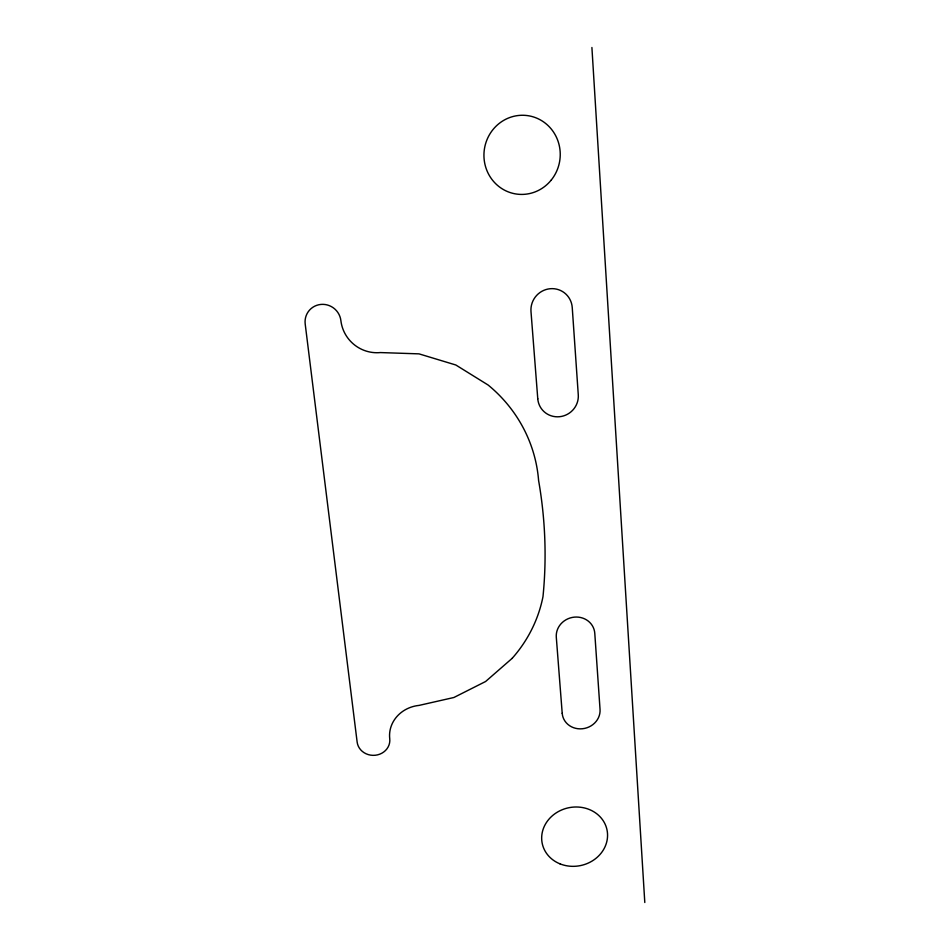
<?xml version="1.0" encoding="UTF-8"?>
<svg xmlns="http://www.w3.org/2000/svg" width="950" height="950" viewBox="0 0 950 950"><rect width="100%" height="100%" fill="white"/><g stroke="black" fill="none" stroke-linecap="round" stroke-linejoin="round"><path stroke-width="1.43" d="M591.909 47.5L644.801 902.5M512.133 658.374L485.604 681.506L453.886 697.502L419.009 705.411A32.716 29.972 -3.9 0 0 389.738 738.744A16.399 14.986 -0.7 0 1 375.226 755.262A16.399 14.986 -0.7 0 1 357.141 742.092L305.199 324.033A18.157 17.718 40.5 0 1 320.886 304.428A18.157 17.718 40.5 0 1 340.884 320.601A36.064 35.578 43.5 0 0 380.392 352.569L419.009 353.863L455.822 364.99L488.134 385.035A143.842 138.736 2.5 0 1 538.602 480.534A486.97 445.051 23.5 0 1 542.984 596.636A141.301 134.033 -1 0 1 512.133 658.374M537.771 398.774L530.991 311.529A20.995 20.52 -53.7 0 1 550.086 288.729A20.995 20.52 -53.7 0 1 572.244 307.562L578.277 394.82A20.484 19.914 -33.9 0 1 559.491 416.718A20.484 19.914 -33.9 0 1 537.771 398.774M562.21 713.307L556.296 637.224A19.392 18.05 -16.4 0 1 574.204 617.144A19.392 18.05 -16.4 0 1 594.783 633.318L600.044 709.424A19.059 17.456 -14.7 0 1 582.409 728.757A19.059 17.456 -14.7 0 1 562.21 713.307M559.954 863.835A33.096 29.509 -12.1 0 0 607.501 833.435A33.096 29.509 -12.1 0 0 556.403 812.737A33.096 29.509 -12.1 0 0 559.954 863.835M551.071 180.274A39.615 38.131 -82 0 0 529.102 115.864A39.615 38.131 -82 0 0 486.103 168.399A39.615 38.131 -82 0 0 551.071 180.274"/></g></svg>
